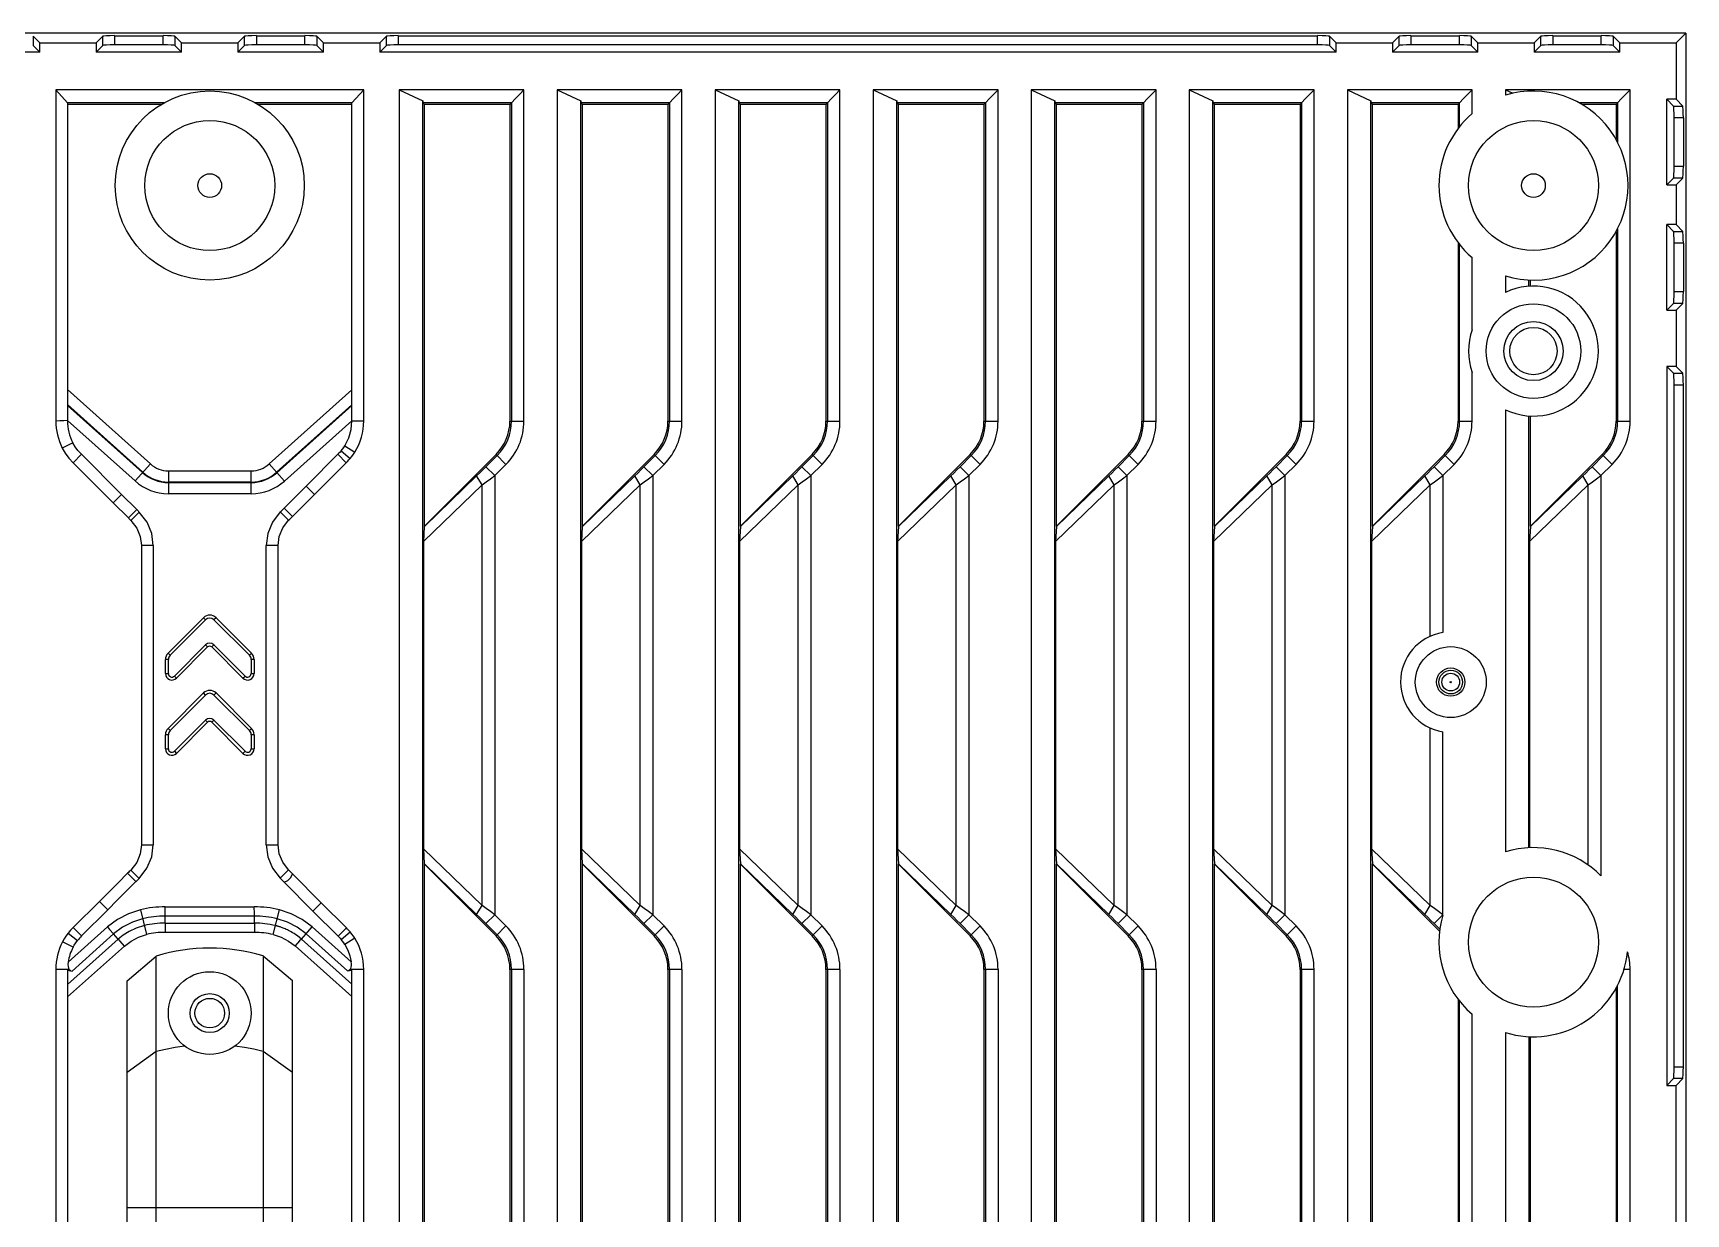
# Model space of a CAD drawing. Header units: millimetres. Extents: x -3132 to 28633, y 682 to 5849.
# Drawn here: x 8319.2 to 8459.1, y 1509.4 to 1609.2 of the extents above; entities that cross this region are included whole.
import ezdxf

# ---------------------------------------------------------------- set-up
doc = ezdxf.new("R2010")
doc.units = ezdxf.units.MM

msp = doc.modelspace()

# ---------------------------------------------------------------- linework, layer by layer
at = {"linetype": 'Continuous'}
for p, q in [((8459.095, 1609.245), (8209.295, 1609.245)), ((8319.245, 1608.975), (8319.245, 1608.196)), ((8319.813, 1608.407), (8319.245, 1608.975)), ((8319.813, 1607.627), (8319.813, 1608.407)), ((8319.813, 1608.407), (8324.577, 1608.407)), ((8324.577, 1608.407), (8325.145, 1608.975)), ((8324.577, 1608.407), (8324.577, 1607.627)), ((8325.145, 1608.196), (8325.145, 1608.975)), ((8326.144, 1609.025), (8326.144, 1608.245)), ((8326.144, 1609.025), (8330.246, 1609.025)), ((8330.246, 1608.245), (8330.246, 1609.025)), ((8331.245, 1608.975), (8331.245, 1608.196)), ((8331.813, 1608.407), (8331.245, 1608.975)), ((8331.813, 1607.627), (8331.813, 1608.407)), ((8331.813, 1608.407), (8336.577, 1608.407)), ((8336.577, 1608.407), (8337.145, 1608.975)), ((8336.577, 1608.407), (8336.577, 1607.627)), ((8337.145, 1608.196), (8337.145, 1608.975)), ((8338.144, 1609.025), (8338.144, 1608.245)), ((8338.144, 1609.025), (8342.246, 1609.025)), ((8342.246, 1608.245), (8342.246, 1609.025)), ((8343.245, 1608.975), (8343.245, 1608.196)), ((8343.813, 1608.407), (8343.245, 1608.975)), ((8343.813, 1607.627), (8343.813, 1608.407)), ((8343.813, 1608.407), (8348.577, 1608.407)), ((8348.577, 1608.407), (8349.145, 1608.975)), ((8348.577, 1608.407), (8348.577, 1607.627)), ((8349.145, 1608.196), (8349.145, 1608.975)), ((8350.144, 1609.025), (8350.144, 1608.245)), ((8350.144, 1609.025), (8427.926, 1609.025)), ((8427.926, 1608.245), (8427.926, 1609.025)), ((8428.925, 1608.975), (8428.925, 1608.196)), ((8429.493, 1608.407), (8428.925, 1608.975)), ((8429.493, 1607.627), (8429.493, 1608.407)), ((8429.493, 1608.407), (8434.256, 1608.407)), ((8434.256, 1608.407), (8434.825, 1608.975)), ((8434.256, 1608.407), (8434.256, 1607.627)), ((8434.825, 1608.196), (8434.825, 1608.975)), ((8435.824, 1609.025), (8435.824, 1608.245)), ((8435.824, 1609.025), (8439.926, 1609.025)), ((8439.926, 1608.245), (8439.926, 1609.025)), ((8440.925, 1608.975), (8440.925, 1608.196)), ((8441.493, 1608.407), (8440.925, 1608.975)), ((8441.493, 1607.627), (8441.493, 1608.407)), ((8441.493, 1608.407), (8446.256, 1608.407)), ((8446.256, 1608.407), (8446.825, 1608.975)), ((8446.256, 1608.407), (8446.256, 1607.627)), ((8446.825, 1608.196), (8446.825, 1608.975)), ((8447.824, 1609.025), (8447.824, 1608.245)), ((8447.824, 1609.025), (8451.926, 1609.025)), ((8451.926, 1608.245), (8451.926, 1609.025)), ((8452.925, 1608.975), (8452.925, 1608.196)), ((8453.493, 1608.407), (8452.925, 1608.975)), ((8453.493, 1607.627), (8453.493, 1608.407)), ((8453.493, 1608.407), (8458.256, 1608.407)), ((8458.256, 1608.407), (8459.095, 1609.245)), ((8458.256, 1608.407), (8458.256, 1603.644)), ((8459.095, 1609.245), (8459.095, 1359.445)), ((8319.813, 1607.627), (8238.897, 1607.627)), ((8319.813, 1607.627), (8319.245, 1608.196)), ((8324.577, 1607.627), (8325.145, 1608.196)), ((8331.813, 1607.627), (8324.577, 1607.627)), ((8330.246, 1608.245), (8326.144, 1608.245)), ((8331.813, 1607.627), (8331.245, 1608.196)), ((8336.577, 1607.627), (8337.145, 1608.196)), ((8343.813, 1607.627), (8336.577, 1607.627)), ((8342.246, 1608.245), (8338.144, 1608.245)), ((8343.813, 1607.627), (8343.245, 1608.196)), ((8348.577, 1607.627), (8349.145, 1608.196)), ((8429.493, 1607.627), (8348.577, 1607.627)), ((8427.926, 1608.245), (8350.144, 1608.245)), ((8429.493, 1607.627), (8428.925, 1608.196)), ((8434.256, 1607.627), (8434.825, 1608.196)), ((8441.493, 1607.627), (8434.256, 1607.627)), ((8439.926, 1608.245), (8435.824, 1608.245)), ((8441.493, 1607.627), (8440.925, 1608.196)), ((8446.256, 1607.627), (8446.825, 1608.196)), ((8453.493, 1607.627), (8446.256, 1607.627)), ((8451.926, 1608.245), (8447.824, 1608.245)), ((8453.493, 1607.627), (8452.925, 1608.196)), ((8321.165, 1604.432), (8321.165, 1576.429)), ((8321.165, 1604.432), (8322.164, 1603.343)), ((8347.225, 1604.432), (8321.165, 1604.432)), ((8346.226, 1603.343), (8347.225, 1604.432)), ((8347.225, 1576.433), (8347.225, 1604.432)), ((8350.226, 1604.432), (8350.226, 1364.259)), ((8350.226, 1604.432), (8352.223, 1603.526)), ((8360.779, 1604.432), (8350.226, 1604.432)), ((8360.779, 1576.429), (8360.779, 1604.432)), ((8363.596, 1604.432), (8363.596, 1364.259)), ((8374.149, 1604.432), (8363.596, 1604.432)), ((8363.596, 1604.432), (8365.593, 1603.526)), ((8374.149, 1576.429), (8374.149, 1604.432)), ((8376.966, 1604.432), (8376.966, 1364.259)), ((8387.519, 1604.432), (8376.966, 1604.432)), ((8376.966, 1604.432), (8378.963, 1603.526)), ((8387.519, 1576.429), (8387.519, 1604.432)), ((8390.336, 1604.432), (8390.336, 1364.259)), ((8400.889, 1604.432), (8390.336, 1604.432)), ((8390.336, 1604.432), (8392.333, 1603.526)), ((8400.889, 1576.429), (8400.889, 1604.432)), ((8403.706, 1604.432), (8403.706, 1364.259)), ((8414.259, 1604.432), (8403.706, 1604.432)), ((8403.706, 1604.432), (8405.703, 1603.526)), ((8414.259, 1576.429), (8414.259, 1604.432)), ((8417.076, 1604.432), (8417.076, 1364.259)), ((8427.629, 1604.432), (8417.076, 1604.432)), ((8417.076, 1604.432), (8419.073, 1603.526)), ((8427.629, 1576.429), (8427.629, 1604.432)), ((8430.446, 1604.432), (8430.446, 1364.259)), ((8440.999, 1604.432), (8430.446, 1604.432)), ((8430.446, 1604.432), (8432.443, 1603.526)), ((8440.999, 1602.428), (8440.999, 1604.432)), ((8443.816, 1604.432), (8443.816, 1603.983)), ((8454.369, 1604.432), (8443.816, 1604.432)), ((8443.816, 1604.432), (8444.439, 1604.15)), ((8454.369, 1576.429), (8454.369, 1604.432)), ((8330.318, 1603.344), (8322.164, 1603.344)), ((8322.164, 1603.343), (8322.164, 1576.461)), ((8330.092, 1603.213), (8322.164, 1603.213)), ((8346.226, 1603.344), (8338.072, 1603.344)), ((8346.226, 1603.213), (8338.298, 1603.213)), ((8346.226, 1576.445), (8346.226, 1603.343)), ((8352.219, 1365.325), (8352.219, 1603.525)), ((8352.219, 1603.525), (8352.233, 1603.344)), ((8352.233, 1603.344), (8352.365, 1603.213)), ((8352.364, 1567.541), (8352.364, 1603.213)), ((8359.591, 1603.213), (8352.365, 1603.213)), ((8359.68, 1603.302), (8359.591, 1603.213)), ((8359.591, 1603.213), (8359.591, 1576.429)), ((8359.718, 1603.346), (8359.68, 1603.302)), ((8359.724, 1603.352), (8359.725, 1576.429)), ((8365.589, 1365.325), (8365.589, 1603.525)), ((8365.589, 1603.525), (8365.603, 1603.344)), ((8365.603, 1603.344), (8365.735, 1603.213)), ((8365.734, 1567.541), (8365.734, 1603.213)), ((8372.961, 1603.213), (8365.735, 1603.213)), ((8373.05, 1603.302), (8372.961, 1603.213)), ((8372.961, 1603.213), (8372.961, 1576.429)), ((8373.088, 1603.346), (8373.05, 1603.302)), ((8373.094, 1603.352), (8373.095, 1576.429)), ((8378.959, 1365.325), (8378.959, 1603.525)), ((8378.959, 1603.525), (8378.973, 1603.344)), ((8378.973, 1603.344), (8379.105, 1603.213)), ((8379.104, 1567.541), (8379.104, 1603.213)), ((8386.331, 1603.213), (8379.105, 1603.213)), ((8386.42, 1603.302), (8386.331, 1603.213)), ((8386.331, 1603.213), (8386.331, 1576.429)), ((8386.458, 1603.346), (8386.42, 1603.302)), ((8386.464, 1603.352), (8386.465, 1576.429)), ((8392.329, 1365.325), (8392.329, 1603.525)), ((8392.329, 1603.525), (8392.343, 1603.344)), ((8392.343, 1603.344), (8392.475, 1603.213)), ((8392.474, 1567.541), (8392.474, 1603.213)), ((8399.701, 1603.213), (8392.475, 1603.213)), ((8399.79, 1603.302), (8399.701, 1603.213)), ((8399.701, 1603.213), (8399.701, 1576.429)), ((8399.828, 1603.346), (8399.79, 1603.302)), ((8399.834, 1603.352), (8399.835, 1576.429)), ((8405.699, 1365.325), (8405.699, 1603.525)), ((8405.699, 1603.525), (8405.713, 1603.344)), ((8405.713, 1603.344), (8405.845, 1603.213)), ((8405.844, 1567.541), (8405.844, 1603.213)), ((8413.071, 1603.213), (8405.845, 1603.213)), ((8413.16, 1603.302), (8413.071, 1603.213)), ((8413.071, 1603.213), (8413.071, 1576.429)), ((8413.198, 1603.346), (8413.16, 1603.302)), ((8413.204, 1603.352), (8413.205, 1576.429)), ((8419.069, 1603.525), (8419.083, 1603.344)), ((8419.069, 1365.325), (8419.069, 1603.525)), ((8419.083, 1603.344), (8419.215, 1603.213)), ((8419.214, 1567.541), (8419.214, 1603.213)), ((8426.441, 1603.213), (8419.215, 1603.213)), ((8426.53, 1603.302), (8426.441, 1603.213)), ((8426.441, 1603.213), (8426.441, 1576.429)), ((8426.568, 1603.346), (8426.53, 1603.302)), ((8426.574, 1603.352), (8426.575, 1576.429)), ((8432.439, 1603.525), (8432.453, 1603.344)), ((8432.439, 1365.325), (8432.439, 1603.525)), ((8432.453, 1603.344), (8432.585, 1603.213)), ((8432.584, 1567.541), (8432.584, 1603.213)), ((8439.811, 1603.213), (8432.585, 1603.213)), ((8439.9, 1603.302), (8439.811, 1603.213)), ((8439.811, 1603.213), (8439.811, 1601.166)), ((8439.938, 1603.346), (8439.9, 1603.302)), ((8453.181, 1603.213), (8450.298, 1603.213)), ((8453.27, 1603.302), (8453.181, 1603.213)), ((8453.181, 1603.213), (8453.181, 1600.244)), ((8453.308, 1603.346), (8453.27, 1603.302)), ((8453.314, 1603.352), (8453.315, 1599.993)), ((8458.256, 1603.644), (8457.477, 1603.644)), ((8457.477, 1596.407), (8457.477, 1603.644)), ((8457.477, 1603.644), (8458.045, 1603.075)), ((8458.045, 1603.075), (8458.825, 1603.075)), ((8458.256, 1603.644), (8458.825, 1603.075)), ((8458.875, 1602.076), (8458.095, 1602.076)), ((8458.095, 1597.974), (8458.095, 1602.076)), ((8458.875, 1602.076), (8458.875, 1597.974)), ((8458.095, 1597.974), (8458.875, 1597.974)), ((8457.477, 1596.407), (8458.045, 1596.975)), ((8457.477, 1596.407), (8458.256, 1596.407)), ((8458.825, 1596.975), (8458.045, 1596.975)), ((8458.256, 1596.407), (8458.825, 1596.975)), ((8458.256, 1596.407), (8458.256, 1593.042)), ((8458.256, 1593.042), (8457.477, 1593.042)), ((8457.477, 1585.805), (8457.477, 1593.042)), ((8457.477, 1593.042), (8458.045, 1592.473)), ((8458.256, 1593.042), (8458.825, 1592.473)), ((8439.811, 1591.524), (8439.811, 1576.429)), ((8453.181, 1592.449), (8453.181, 1576.429)), ((8453.315, 1592.698), (8453.315, 1576.429)), ((8458.045, 1592.473), (8458.825, 1592.473)), ((8439.945, 1576.429), (8439.945, 1591.351)), ((8440.999, 1584.148), (8440.999, 1590.262)), ((8458.875, 1591.474), (8458.095, 1591.474)), ((8458.095, 1587.372), (8458.095, 1591.474)), ((8458.875, 1591.474), (8458.875, 1587.372)), ((8443.816, 1588.707), (8443.816, 1587.304)), ((8445.808, 1587.832), (8445.808, 1588.355)), ((8445.955, 1587.84), (8445.955, 1588.349)), ((8458.095, 1587.372), (8458.875, 1587.372)), ((8457.477, 1585.805), (8458.045, 1586.374)), ((8458.825, 1586.374), (8458.045, 1586.374)), ((8458.256, 1585.805), (8458.825, 1586.374)), ((8457.477, 1585.805), (8458.256, 1585.805)), ((8458.256, 1585.805), (8458.256, 1581.042)), ((8440.999, 1576.429), (8440.999, 1580.542)), ((8458.256, 1581.042), (8457.477, 1581.042)), ((8457.477, 1581.042), (8457.477, 1520.235)), ((8457.477, 1581.042), (8458.045, 1580.473)), ((8458.045, 1580.473), (8458.825, 1580.473)), ((8458.256, 1581.042), (8458.825, 1580.473)), ((8329.172, 1572.801), (8322.165, 1579.088)), ((8346.225, 1579.063), (8339.222, 1572.799)), ((8458.875, 1579.474), (8458.095, 1579.474)), ((8458.095, 1521.803), (8458.095, 1579.474)), ((8458.875, 1521.803), (8458.875, 1579.474)), ((8328.538, 1572.095), (8322.165, 1577.813)), ((8322.165, 1577.754), (8328.509, 1572.062)), ((8346.225, 1577.79), (8339.855, 1572.092)), ((8339.884, 1572.059), (8346.225, 1577.731)), ((8322.165, 1576.46), (8327.875, 1571.356)), ((8340.517, 1571.352), (8346.225, 1576.445)), ((8346.226, 1576.445), (8347.225, 1576.431)), ((8359.591, 1576.429), (8360.779, 1576.429)), ((8372.961, 1576.429), (8374.149, 1576.429)), ((8386.331, 1576.429), (8387.519, 1576.429)), ((8399.701, 1576.429), (8400.889, 1576.429)), ((8413.071, 1576.429), (8414.259, 1576.429)), ((8426.441, 1576.429), (8427.629, 1576.429)), ((8439.811, 1576.429), (8440.999, 1576.429)), ((8443.816, 1577.386), (8443.816, 1539.983)), ((8445.808, 1540.337), (8445.808, 1576.859)), ((8445.955, 1567.546), (8445.955, 1576.851)), ((8453.181, 1576.429), (8454.369, 1576.429)), ((8322.612, 1574.592), (8321.72, 1574.139)), ((8323.333, 1573.617), (8322.631, 1572.904)), ((8326.737, 1570.219), (8323.333, 1573.617)), ((8345.129, 1573.706), (8342.352, 1570.921)), ((8345.038, 1573.615), (8345.741, 1572.903)), ((8345.305, 1573.904), (8346.071, 1573.261)), ((8345.627, 1574.329), (8346.469, 1573.79)), ((8358.419, 1573.601), (8352.364, 1567.541)), ((8358.514, 1573.506), (8357.564, 1572.556)), ((8359.259, 1572.761), (8358.419, 1573.601)), ((8371.789, 1573.601), (8365.734, 1567.541)), ((8371.884, 1573.506), (8370.934, 1572.556)), ((8372.629, 1572.761), (8371.789, 1573.601)), ((8385.159, 1573.601), (8379.104, 1567.541)), ((8385.254, 1573.506), (8384.304, 1572.556)), ((8385.999, 1572.761), (8385.159, 1573.601)), ((8398.529, 1573.601), (8392.474, 1567.541)), ((8398.624, 1573.506), (8397.674, 1572.556)), ((8399.369, 1572.761), (8398.529, 1573.601)), ((8411.899, 1573.601), (8405.844, 1567.541)), ((8411.994, 1573.506), (8411.044, 1572.556)), ((8412.739, 1572.761), (8411.899, 1573.601)), ((8425.269, 1573.601), (8419.214, 1567.541)), ((8425.364, 1573.506), (8424.414, 1572.556)), ((8426.109, 1572.761), (8425.269, 1573.601)), ((8438.639, 1573.601), (8432.584, 1567.541)), ((8437.784, 1572.556), (8438.734, 1573.506)), ((8439.479, 1572.761), (8438.639, 1573.601)), ((8452.009, 1573.601), (8445.955, 1567.546)), ((8452.104, 1573.506), (8451.154, 1572.556)), ((8452.849, 1572.761), (8452.009, 1573.601)), ((8322.631, 1572.904), (8326.03, 1569.511)), ((8327.875, 1571.356), (8329.172, 1572.801)), ((8330.694, 1572.218), (8330.694, 1570.277)), ((8330.694, 1572.218), (8337.703, 1572.218)), ((8337.703, 1570.277), (8337.703, 1572.218)), ((8339.222, 1572.799), (8340.517, 1571.352)), ((8343.059, 1570.215), (8345.741, 1572.903)), ((8357.564, 1572.556), (8358.309, 1571.811)), ((8358.309, 1571.811), (8359.259, 1572.761)), ((8370.934, 1572.556), (8371.679, 1571.811)), ((8371.679, 1571.811), (8372.629, 1572.761)), ((8384.304, 1572.556), (8385.049, 1571.811)), ((8385.049, 1571.811), (8385.999, 1572.761)), ((8397.674, 1572.556), (8398.419, 1571.811)), ((8398.419, 1571.811), (8399.369, 1572.761)), ((8411.044, 1572.556), (8411.789, 1571.811)), ((8411.789, 1571.811), (8412.739, 1572.761)), ((8424.414, 1572.556), (8425.159, 1571.811)), ((8425.159, 1571.811), (8426.109, 1572.761)), ((8437.784, 1572.556), (8438.529, 1571.811)), ((8438.529, 1571.811), (8439.479, 1572.761)), ((8451.154, 1572.556), (8451.899, 1571.811)), ((8451.899, 1571.811), (8452.849, 1572.761)), ((8337.703, 1571.27), (8330.694, 1571.27)), ((8330.694, 1571.225), (8337.703, 1571.225)), ((8342.351, 1570.922), (8343.059, 1570.215)), ((8352.279, 1566.247), (8357.24, 1571.038)), ((8356.778, 1571.783), (8352.351, 1567.508)), ((8357.24, 1571.038), (8356.778, 1571.783)), ((8357.24, 1535.44), (8357.24, 1571.038)), ((8358.309, 1571.811), (8358.309, 1534.667)), ((8365.649, 1566.247), (8370.61, 1571.038)), ((8370.148, 1571.783), (8365.721, 1567.508)), ((8370.61, 1571.038), (8370.148, 1571.783)), ((8370.61, 1535.44), (8370.61, 1571.038)), ((8371.679, 1571.811), (8371.679, 1534.667)), ((8379.019, 1566.247), (8383.98, 1571.038)), ((8383.518, 1571.783), (8379.091, 1567.508)), ((8383.98, 1571.038), (8383.518, 1571.783)), ((8383.98, 1535.44), (8383.98, 1571.038)), ((8385.049, 1571.811), (8385.049, 1534.667)), ((8392.389, 1566.247), (8397.35, 1571.038)), ((8396.888, 1571.783), (8392.461, 1567.508)), ((8397.35, 1571.038), (8396.888, 1571.783)), ((8397.35, 1535.44), (8397.35, 1571.038)), ((8398.419, 1571.811), (8398.419, 1534.667)), ((8405.759, 1566.247), (8410.72, 1571.038)), ((8410.258, 1571.783), (8405.831, 1567.508)), ((8410.72, 1571.038), (8410.258, 1571.783)), ((8410.72, 1535.44), (8410.72, 1571.038)), ((8411.789, 1571.811), (8411.789, 1534.667)), ((8419.129, 1566.247), (8424.09, 1571.038)), ((8423.628, 1571.783), (8419.201, 1567.508)), ((8424.09, 1571.038), (8423.628, 1571.783)), ((8424.09, 1535.44), (8424.09, 1571.038)), ((8425.159, 1571.811), (8425.159, 1534.667)), ((8432.499, 1566.247), (8437.46, 1571.038)), ((8436.998, 1571.783), (8432.571, 1567.508)), ((8437.46, 1571.038), (8436.998, 1571.783)), ((8437.46, 1558.225), (8437.46, 1571.038)), ((8438.529, 1571.811), (8438.529, 1558.543)), ((8445.869, 1566.247), (8450.83, 1571.038)), ((8450.368, 1571.783), (8445.937, 1567.504)), ((8450.83, 1571.038), (8450.368, 1571.783)), ((8450.83, 1538.866), (8450.83, 1571.038)), ((8451.899, 1571.811), (8451.899, 1537.954)), ((8326.737, 1570.219), (8326.03, 1569.511)), ((8326.03, 1569.511), (8327.307, 1568.241)), ((8328.012, 1568.95), (8326.737, 1570.219)), ((8337.703, 1570.277), (8330.694, 1570.277)), ((8327.307, 1568.241), (8328.012, 1568.95)), ((8328.236, 1568.728), (8327.528, 1568.022)), ((8340.158, 1568.736), (8340.866, 1568.03)), ((8341.192, 1568.354), (8340.484, 1569.061)), ((8352.348, 1567.51), (8352.279, 1566.247)), ((8365.718, 1567.51), (8365.649, 1566.247)), ((8379.088, 1567.51), (8379.019, 1566.247)), ((8392.458, 1567.51), (8392.389, 1566.247)), ((8405.828, 1567.51), (8405.759, 1566.247)), ((8419.198, 1567.51), (8419.129, 1566.247)), ((8432.568, 1567.51), (8432.499, 1566.247)), ((8445.937, 1567.504), (8445.869, 1566.247)), ((8445.955, 1567.546), (8445.937, 1567.504)), ((8328.418, 1565.891), (8328.418, 1540.587)), ((8329.418, 1565.891), (8328.418, 1565.891)), ((8329.418, 1565.891), (8329.418, 1540.587)), ((8338.97, 1540.586), (8338.97, 1565.89)), ((8339.97, 1565.89), (8338.97, 1565.89)), ((8339.97, 1540.587), (8339.97, 1565.891)), ((8352.279, 1566.247), (8352.279, 1540.231)), ((8365.649, 1566.247), (8365.649, 1540.231)), ((8379.019, 1566.247), (8379.019, 1540.231)), ((8392.389, 1566.247), (8392.389, 1540.231)), ((8405.759, 1566.247), (8405.759, 1540.231)), ((8419.129, 1566.247), (8419.129, 1540.231)), ((8432.499, 1566.247), (8432.499, 1540.231)), ((8445.869, 1566.247), (8445.869, 1540.337)), ((8333.665, 1559.79), (8330.665, 1556.79)), ((8330.841, 1556.613), (8333.841, 1559.613)), ((8333.841, 1559.613), (8333.665, 1559.79)), ((8334.725, 1559.79), (8334.549, 1559.613)), ((8334.549, 1559.613), (8337.549, 1556.613)), ((8337.725, 1556.79), (8334.725, 1559.79)), ((8330.665, 1556.79), (8330.841, 1556.613)), ((8333.841, 1557.492), (8331.207, 1554.857)), ((8331.384, 1554.681), (8334.018, 1557.315)), ((8334.018, 1557.315), (8333.841, 1557.492)), ((8334.549, 1557.492), (8334.372, 1557.315)), ((8334.372, 1557.315), (8337.006, 1554.681)), ((8337.183, 1554.857), (8334.549, 1557.492)), ((8337.549, 1556.613), (8337.725, 1556.79)), ((8330.445, 1555.07), (8330.445, 1556.259)), ((8330.695, 1556.259), (8330.445, 1556.259)), ((8330.695, 1555.07), (8330.695, 1556.259)), ((8337.695, 1556.259), (8337.695, 1555.07)), ((8337.945, 1556.259), (8337.695, 1556.259)), ((8337.945, 1556.259), (8337.945, 1555.07)), ((8330.445, 1555.07), (8330.695, 1555.07)), ((8331.207, 1554.857), (8331.384, 1554.681)), ((8337.006, 1554.681), (8337.183, 1554.857)), ((8337.695, 1555.07), (8337.945, 1555.07)), ((8333.665, 1553.426), (8330.665, 1550.426)), ((8330.841, 1550.249), (8333.841, 1553.249)), ((8333.841, 1553.249), (8333.665, 1553.426)), ((8334.725, 1553.426), (8334.549, 1553.249)), ((8334.549, 1553.249), (8337.549, 1550.249)), ((8337.725, 1550.426), (8334.725, 1553.426)), ((8333.841, 1551.128), (8331.207, 1548.493)), ((8331.384, 1548.317), (8334.018, 1550.951)), ((8334.018, 1550.951), (8333.841, 1551.128)), ((8334.549, 1551.128), (8334.372, 1550.951)), ((8334.372, 1550.951), (8337.006, 1548.317)), ((8337.183, 1548.493), (8334.549, 1551.128)), ((8330.445, 1548.706), (8330.445, 1549.896)), ((8330.695, 1549.896), (8330.445, 1549.896)), ((8330.665, 1550.426), (8330.841, 1550.249)), ((8330.695, 1548.706), (8330.695, 1549.896)), ((8337.549, 1550.249), (8337.725, 1550.426)), ((8337.695, 1549.896), (8337.695, 1548.706)), ((8337.945, 1549.896), (8337.695, 1549.896)), ((8337.945, 1549.896), (8337.945, 1548.706)), ((8437.46, 1535.44), (8437.46, 1550.465)), ((8438.533, 1534.643), (8438.533, 1550.147)), ((8330.445, 1548.706), (8330.695, 1548.706)), ((8331.207, 1548.493), (8331.384, 1548.317)), ((8337.006, 1548.317), (8337.183, 1548.493)), ((8337.695, 1548.706), (8337.945, 1548.706)), ((8328.418, 1540.587), (8329.418, 1540.587)), ((8338.97, 1540.586), (8339.97, 1540.586)), ((8352.279, 1540.231), (8352.348, 1538.963)), ((8357.24, 1535.44), (8352.279, 1540.231)), ((8365.649, 1540.231), (8365.718, 1538.963)), ((8370.61, 1535.44), (8365.649, 1540.231)), ((8379.019, 1540.231), (8379.088, 1538.963)), ((8383.98, 1535.44), (8379.019, 1540.231)), ((8392.389, 1540.231), (8392.458, 1538.963)), ((8397.35, 1535.44), (8392.389, 1540.231)), ((8405.759, 1540.231), (8405.828, 1538.963)), ((8410.72, 1535.44), (8405.759, 1540.231)), ((8419.129, 1540.231), (8419.198, 1538.963)), ((8424.09, 1535.44), (8419.129, 1540.231)), ((8432.499, 1540.231), (8432.568, 1538.963)), ((8437.46, 1535.44), (8432.499, 1540.231)), ((8328.23, 1537.743), (8327.522, 1538.45)), ((8340.152, 1537.747), (8340.86, 1538.453)), ((8352.353, 1538.967), (8356.778, 1534.695)), ((8352.364, 1429.753), (8352.364, 1538.942)), ((8352.364, 1538.942), (8358.419, 1532.877)), ((8365.723, 1538.967), (8370.148, 1534.695)), ((8365.734, 1429.753), (8365.734, 1538.942)), ((8365.734, 1538.942), (8371.789, 1532.877)), ((8379.093, 1538.967), (8383.518, 1534.695)), ((8379.104, 1429.753), (8379.104, 1538.942)), ((8379.104, 1538.942), (8385.159, 1532.877)), ((8392.463, 1538.967), (8396.888, 1534.695)), ((8392.474, 1429.753), (8392.474, 1538.942)), ((8392.474, 1538.942), (8398.529, 1532.877)), ((8405.833, 1538.967), (8410.258, 1534.695)), ((8405.844, 1429.753), (8405.844, 1538.942)), ((8405.844, 1538.942), (8411.899, 1532.877)), ((8419.203, 1538.967), (8423.628, 1534.695)), ((8419.214, 1429.753), (8419.214, 1538.942)), ((8419.214, 1538.942), (8425.269, 1532.877)), ((8432.573, 1538.967), (8436.998, 1534.695)), ((8432.584, 1429.753), (8432.584, 1538.942)), ((8432.584, 1538.942), (8438.248, 1533.268)), ((8327.242, 1538.172), (8327.948, 1537.464)), ((8340.486, 1537.415), (8342.928, 1534.966)), ((8343.635, 1535.673), (8341.194, 1538.121)), ((8324.876, 1535.799), (8322.644, 1533.586)), ((8325.582, 1535.091), (8324.876, 1535.799)), ((8342.928, 1534.966), (8343.635, 1535.673)), ((8345.753, 1533.562), (8343.635, 1535.673)), ((8323.343, 1532.87), (8325.582, 1535.091)), ((8328.331, 1535.092), (8328.845, 1532.993)), ((8330.42, 1533.949), (8330.42, 1534.549)), ((8337.971, 1534.549), (8330.42, 1534.549)), ((8330.425, 1535.33), (8337.964, 1535.33)), ((8337.969, 1533.95), (8337.971, 1534.549)), ((8339.567, 1532.99), (8340.086, 1535.088)), ((8342.928, 1534.966), (8345.051, 1532.849)), ((8356.778, 1534.695), (8357.24, 1535.44)), ((8358.309, 1534.667), (8357.564, 1533.922)), ((8359.259, 1533.717), (8358.309, 1534.667)), ((8370.148, 1534.695), (8370.61, 1535.44)), ((8371.679, 1534.667), (8370.934, 1533.922)), ((8372.629, 1533.717), (8371.679, 1534.667)), ((8383.518, 1534.695), (8383.98, 1535.44)), ((8385.049, 1534.667), (8384.304, 1533.922)), ((8385.999, 1533.717), (8385.049, 1534.667)), ((8396.888, 1534.695), (8397.35, 1535.44)), ((8398.419, 1534.667), (8397.674, 1533.922)), ((8399.369, 1533.717), (8398.419, 1534.667)), ((8410.258, 1534.695), (8410.72, 1535.44)), ((8411.789, 1534.667), (8411.044, 1533.922)), ((8412.739, 1533.717), (8411.789, 1534.667)), ((8423.628, 1534.695), (8424.09, 1535.44)), ((8425.159, 1534.667), (8424.414, 1533.922)), ((8426.109, 1533.717), (8425.159, 1534.667)), ((8436.998, 1534.695), (8437.46, 1535.44)), ((8438.536, 1534.656), (8437.784, 1533.922)), ((8322.207, 1533.101), (8322.993, 1532.482)), ((8325.532, 1533.637), (8322.212, 1530.658)), ((8326.048, 1533.051), (8322.54, 1529.904)), ((8323.343, 1532.87), (8322.644, 1533.586)), ((8326.451, 1532.607), (8326.048, 1533.051)), ((8337.977, 1533.169), (8330.414, 1533.168)), ((8330.42, 1533.949), (8337.969, 1533.95)), ((8341.945, 1532.613), (8342.346, 1533.059)), ((8342.346, 1533.059), (8342.49, 1533.223)), ((8345.85, 1529.925), (8342.346, 1533.059)), ((8342.49, 1533.223), (8342.863, 1533.644)), ((8346.173, 1530.683), (8342.863, 1533.644)), ((8345.051, 1532.849), (8345.753, 1533.562)), ((8345.304, 1532.575), (8346.069, 1533.219)), ((8357.564, 1533.922), (8358.514, 1532.972)), ((8358.419, 1532.877), (8359.259, 1533.717)), ((8370.934, 1533.922), (8371.884, 1532.972)), ((8371.789, 1532.877), (8372.629, 1533.717)), ((8384.304, 1533.922), (8385.254, 1532.972)), ((8385.159, 1532.877), (8385.999, 1533.717)), ((8397.674, 1533.922), (8398.624, 1532.972)), ((8398.529, 1532.877), (8399.369, 1533.717)), ((8411.044, 1533.922), (8411.994, 1532.972)), ((8411.899, 1532.877), (8412.739, 1533.717)), ((8424.414, 1533.922), (8425.364, 1532.972)), ((8425.269, 1532.877), (8426.109, 1533.717)), ((8437.784, 1533.922), (8438.27, 1533.436)), ((8322.626, 1531.913), (8321.739, 1532.374)), ((8322.165, 1528.761), (8326.451, 1532.607)), ((8322.167, 1527.714), (8326.968, 1532.021)), ((8326.451, 1532.607), (8326.596, 1532.444)), ((8326.596, 1532.444), (8326.967, 1532.021)), ((8341.429, 1532.027), (8346.225, 1527.737)), ((8341.802, 1532.448), (8341.43, 1532.027)), ((8341.945, 1532.613), (8341.802, 1532.448)), ((8341.945, 1532.613), (8346.225, 1528.785)), ((8346.48, 1532.671), (8345.63, 1532.146)), ((8321.165, 1530.048), (8321.165, 1438.642)), ((8322.311, 1530.048), (8321.165, 1530.048)), ((8322.166, 1529.97), (8322.54, 1529.904)), ((8322.166, 1529.969), (8322.166, 1438.988)), ((8327.195, 1529.08), (8329.659, 1531.171)), ((8329.659, 1437.519), (8329.659, 1531.171)), ((8338.726, 1531.183), (8338.726, 1437.507)), ((8338.726, 1531.183), (8341.195, 1529.09)), ((8345.85, 1529.925), (8346.225, 1529.992)), ((8347.225, 1530.044), (8346.057, 1530.044)), ((8346.225, 1438.967), (8346.225, 1529.992)), ((8347.225, 1438.643), (8347.225, 1530.039)), ((8359.591, 1530.048), (8359.591, 1438.642)), ((8360.779, 1530.048), (8359.591, 1530.048)), ((8359.725, 1530.048), (8359.725, 1438.642)), ((8360.779, 1530.048), (8360.779, 1438.642)), ((8372.961, 1530.048), (8372.961, 1438.642)), ((8374.149, 1530.048), (8372.961, 1530.048)), ((8373.095, 1530.048), (8373.095, 1438.642)), ((8374.149, 1530.048), (8374.149, 1438.642)), ((8387.519, 1530.048), (8386.331, 1530.048)), ((8386.331, 1530.048), (8386.331, 1438.642)), ((8386.465, 1530.048), (8386.465, 1438.642)), ((8387.519, 1530.048), (8387.519, 1438.642)), ((8400.889, 1530.048), (8399.701, 1530.048)), ((8399.701, 1530.048), (8399.701, 1438.642)), ((8399.835, 1530.048), (8399.835, 1438.642)), ((8400.889, 1530.048), (8400.889, 1438.642)), ((8414.259, 1530.048), (8413.071, 1530.048)), ((8413.071, 1530.048), (8413.071, 1438.642)), ((8413.205, 1530.048), (8413.205, 1438.642)), ((8414.259, 1530.048), (8414.259, 1438.642)), ((8427.629, 1530.048), (8426.441, 1530.048)), ((8426.441, 1530.048), (8426.441, 1438.642)), ((8426.575, 1530.048), (8426.575, 1438.642)), ((8427.629, 1438.642), (8427.629, 1530.048)), ((8454.369, 1530.048), (8453.858, 1530.048)), ((8454.369, 1438.642), (8454.369, 1530.048)), ((8327.195, 1439.611), (8327.195, 1529.08)), ((8341.195, 1439.6), (8341.195, 1529.09)), ((8453.315, 1439.993), (8453.315, 1528.698)), ((8439.811, 1527.524), (8439.811, 1441.166)), ((8439.945, 1441.339), (8439.945, 1527.351)), ((8453.181, 1528.449), (8453.181, 1440.244)), ((8440.999, 1442.428), (8440.999, 1526.263)), ((8443.816, 1524.707), (8443.816, 1443.983)), ((8327.195, 1521.344), (8329.659, 1523.12)), ((8338.726, 1523.13), (8341.195, 1521.353)), ((8445.808, 1524.355), (8445.808, 1444.336)), ((8445.955, 1444.341), (8445.955, 1524.349)), ((8458.095, 1521.803), (8458.875, 1521.803)), ((8457.477, 1520.235), (8458.045, 1520.804)), ((8457.477, 1520.235), (8458.256, 1520.235)), ((8458.825, 1520.804), (8458.045, 1520.804)), ((8458.256, 1520.235), (8458.825, 1520.804)), ((8458.256, 1448.452), (8458.256, 1520.235)), ((8341.195, 1509.871), (8327.195, 1509.871))]:
    msp.add_line(p, q, dxfattribs=at)
for points in [[(8360.779, 1604.432), (8360.42, 1604.071), (8360.065, 1603.712), (8359.718, 1603.356)], [(8374.149, 1604.432), (8373.79, 1604.071), (8373.435, 1603.712), (8373.088, 1603.356)], [(8387.519, 1604.432), (8387.16, 1604.071), (8386.805, 1603.712), (8386.458, 1603.356)], [(8400.889, 1604.432), (8400.53, 1604.071), (8400.175, 1603.712), (8399.828, 1603.356)], [(8414.259, 1604.432), (8413.9, 1604.071), (8413.545, 1603.712), (8413.198, 1603.356)], [(8427.629, 1604.432), (8427.27, 1604.071), (8426.915, 1603.712), (8426.568, 1603.356)], [(8440.999, 1604.432), (8440.64, 1604.071), (8440.285, 1603.712), (8439.938, 1603.356)], [(8454.369, 1604.432), (8454.01, 1604.071), (8453.655, 1603.712), (8453.308, 1603.356)], [(8359.718, 1603.356), (8357.242, 1603.351), (8354.747, 1603.347), (8352.233, 1603.344)], [(8373.088, 1603.356), (8370.612, 1603.351), (8368.117, 1603.347), (8365.603, 1603.344)], [(8386.458, 1603.356), (8383.982, 1603.351), (8381.487, 1603.347), (8378.973, 1603.344)], [(8399.828, 1603.356), (8397.352, 1603.351), (8394.857, 1603.347), (8392.343, 1603.344)], [(8413.198, 1603.356), (8410.722, 1603.351), (8408.227, 1603.347), (8405.713, 1603.344)], [(8426.568, 1603.356), (8424.092, 1603.351), (8421.597, 1603.347), (8419.083, 1603.344)], [(8439.938, 1603.356), (8437.462, 1603.351), (8434.967, 1603.347), (8432.453, 1603.344)], [(8439.945, 1601.339), (8439.943, 1602.017), (8439.939, 1602.688), (8439.934, 1603.352)], [(8453.308, 1603.356), (8452.237, 1603.351), (8451.158, 1603.347), (8450.069, 1603.344)], [(8322.164, 1576.461), (8321.838, 1576.446), (8321.504, 1576.446), (8321.165, 1576.429)], [(8345.626, 1574.329), (8345.958, 1574.995), (8346.158, 1575.706), (8346.225, 1576.445)], [(8321.72, 1574.14), (8321.967, 1573.71), (8322.271, 1573.297), (8322.631, 1572.904)], [(8323.333, 1573.617), (8323.044, 1573.931), (8322.804, 1574.258), (8322.612, 1574.592)], [(8345.305, 1573.904), (8345.218, 1573.802), (8345.129, 1573.706)], [(8345.305, 1573.904), (8345.423, 1574.048), (8345.528, 1574.185), (8345.626, 1574.329)], [(8346.071, 1573.261), (8346.215, 1573.437), (8346.348, 1573.614), (8346.469, 1573.79)], [(8345.741, 1572.903), (8345.852, 1573.016), (8345.963, 1573.136), (8346.071, 1573.261)], [(8357.564, 1572.556), (8357.294, 1572.287), (8357.032, 1572.029), (8356.778, 1571.783)], [(8370.934, 1572.556), (8370.664, 1572.287), (8370.402, 1572.029), (8370.148, 1571.783)], [(8384.304, 1572.556), (8384.034, 1572.287), (8383.772, 1572.029), (8383.518, 1571.783)], [(8397.674, 1572.556), (8397.404, 1572.287), (8397.142, 1572.029), (8396.888, 1571.783)], [(8411.044, 1572.556), (8410.774, 1572.287), (8410.512, 1572.029), (8410.258, 1571.783)], [(8424.414, 1572.556), (8424.144, 1572.287), (8423.882, 1572.029), (8423.628, 1571.783)], [(8437.784, 1572.556), (8437.514, 1572.287), (8437.252, 1572.029), (8436.998, 1571.783)], [(8451.154, 1572.556), (8450.884, 1572.287), (8450.622, 1572.029), (8450.368, 1571.783)], [(8342.352, 1570.921), (8341.728, 1570.297), (8341.104, 1569.678), (8340.484, 1569.061)], [(8357.24, 1571.038), (8357.59, 1571.288), (8357.947, 1571.546), (8358.309, 1571.811)], [(8370.61, 1571.038), (8370.96, 1571.288), (8371.317, 1571.546), (8371.679, 1571.811)], [(8383.98, 1571.038), (8384.33, 1571.288), (8384.687, 1571.546), (8385.049, 1571.811)], [(8397.35, 1571.038), (8397.7, 1571.288), (8398.057, 1571.546), (8398.419, 1571.811)], [(8410.72, 1571.038), (8411.07, 1571.288), (8411.427, 1571.546), (8411.789, 1571.811)], [(8424.09, 1571.038), (8424.44, 1571.288), (8424.797, 1571.546), (8425.159, 1571.811)], [(8437.46, 1571.038), (8437.81, 1571.288), (8438.167, 1571.546), (8438.529, 1571.811)], [(8450.83, 1571.038), (8451.18, 1571.288), (8451.537, 1571.546), (8451.899, 1571.811)], [(8341.192, 1568.354), (8341.818, 1568.978), (8342.442, 1569.597), (8343.059, 1570.215)], [(8327.528, 1568.022), (8328.02, 1567.375), (8328.318, 1566.652), (8328.418, 1565.891)], [(8329.418, 1565.891), (8329.284, 1566.91), (8328.886, 1567.874), (8328.236, 1568.728)], [(8340.158, 1568.736), (8339.504, 1567.88), (8339.105, 1566.913), (8338.97, 1565.891)], [(8339.97, 1565.891), (8340.071, 1566.655), (8340.371, 1567.381), (8340.866, 1568.03)], [(8352.365, 1567.54), (8352.359, 1567.531), (8352.353, 1567.52), (8352.348, 1567.51)], [(8365.735, 1567.54), (8365.729, 1567.531), (8365.723, 1567.52), (8365.718, 1567.51)], [(8379.105, 1567.54), (8379.099, 1567.531), (8379.093, 1567.52), (8379.088, 1567.51)], [(8392.475, 1567.54), (8392.469, 1567.531), (8392.463, 1567.52), (8392.458, 1567.51)], [(8405.845, 1567.54), (8405.839, 1567.531), (8405.833, 1567.52), (8405.828, 1567.51)], [(8419.215, 1567.54), (8419.209, 1567.531), (8419.203, 1567.52), (8419.198, 1567.51)], [(8432.585, 1567.54), (8432.579, 1567.531), (8432.573, 1567.52), (8432.568, 1567.51)], [(8328.418, 1540.587), (8328.317, 1539.824), (8328.017, 1539.098), (8327.523, 1538.45)], [(8328.23, 1537.743), (8328.883, 1538.599), (8329.283, 1539.566), (8329.418, 1540.587)], [(8338.97, 1540.587), (8339.104, 1539.567), (8339.501, 1538.603), (8340.152, 1537.747)], [(8340.86, 1538.453), (8340.368, 1539.101), (8340.07, 1539.825), (8339.97, 1540.587)], [(8352.359, 1538.937), (8352.356, 1538.948), (8352.356, 1538.956), (8352.353, 1538.967)], [(8365.729, 1538.937), (8365.726, 1538.948), (8365.726, 1538.956), (8365.723, 1538.967)], [(8432.579, 1538.937), (8432.576, 1538.948), (8432.576, 1538.956), (8432.573, 1538.967)], [(8327.242, 1538.172), (8326.438, 1537.368), (8325.649, 1536.576), (8324.876, 1535.799)], [(8325.582, 1535.091), (8326.372, 1535.885), (8327.16, 1536.676), (8327.948, 1537.464)], [(8340.486, 1537.415), (8340.808, 1537.57), (8341.045, 1537.808), (8341.194, 1538.121)], [(8328.331, 1535.092), (8327.319, 1534.755), (8326.379, 1534.266), (8325.532, 1533.637)], [(8328.517, 1534.333), (8327.647, 1534.045), (8326.819, 1533.619), (8326.048, 1533.051)], [(8330.42, 1534.549), (8330.422, 1534.767), (8330.425, 1535.33)], [(8337.971, 1534.549), (8337.971, 1534.768), (8337.964, 1535.33)], [(8342.346, 1533.059), (8341.603, 1533.608), (8340.779, 1534.036), (8339.898, 1534.33)], [(8342.863, 1533.644), (8342.022, 1534.267), (8341.089, 1534.753), (8340.086, 1535.088)], [(8356.778, 1534.695), (8357.032, 1534.448), (8357.294, 1534.19), (8357.564, 1533.922)], [(8358.309, 1534.667), (8357.947, 1534.932), (8357.59, 1535.19), (8357.24, 1535.44)], [(8370.148, 1534.695), (8370.402, 1534.448), (8370.664, 1534.19), (8370.934, 1533.922)], [(8371.679, 1534.667), (8371.317, 1534.932), (8370.96, 1535.19), (8370.61, 1535.44)], [(8383.518, 1534.695), (8383.772, 1534.448), (8384.034, 1534.19), (8384.304, 1533.922)], [(8385.049, 1534.667), (8384.687, 1534.932), (8384.33, 1535.19), (8383.98, 1535.44)], [(8396.888, 1534.695), (8397.142, 1534.448), (8397.404, 1534.19), (8397.674, 1533.922)], [(8398.419, 1534.667), (8398.057, 1534.932), (8397.7, 1535.19), (8397.35, 1535.44)], [(8410.258, 1534.695), (8410.512, 1534.448), (8410.774, 1534.19), (8411.044, 1533.922)], [(8411.789, 1534.667), (8411.427, 1534.932), (8411.07, 1535.19), (8410.72, 1535.44)], [(8423.628, 1534.695), (8423.882, 1534.448), (8424.144, 1534.19), (8424.414, 1533.922)], [(8425.159, 1534.667), (8424.797, 1534.932), (8424.44, 1535.19), (8424.09, 1535.44)], [(8436.998, 1534.695), (8437.252, 1534.448), (8437.514, 1534.19), (8437.784, 1533.922)], [(8438.535, 1534.655), (8438.166, 1534.932), (8437.81, 1535.191), (8437.46, 1535.44)], [(8322.207, 1533.101), (8322.03, 1532.86), (8321.873, 1532.616), (8321.738, 1532.373)], [(8325.532, 1533.637), (8325.726, 1533.416), (8326.048, 1533.051)], [(8328.66, 1533.751), (8327.966, 1533.528), (8327.374, 1533.249), (8326.873, 1532.936), (8326.451, 1532.607)], [(8326.968, 1532.021), (8327.533, 1532.438), (8328.165, 1532.766), (8328.845, 1532.993)], [(8330.42, 1533.949), (8330.418, 1533.731), (8330.414, 1533.168)], [(8337.969, 1533.95), (8337.969, 1533.731), (8337.977, 1533.169)], [(8339.568, 1532.99), (8340.242, 1532.764), (8340.869, 1532.439), (8341.429, 1532.027)], [(8341.945, 1532.613), (8341.781, 1532.75), (8341.625, 1532.87), (8341.477, 1532.974), (8341.339, 1533.066), (8341.209, 1533.146), (8341.087, 1533.217), (8340.973, 1533.28), (8340.866, 1533.335), (8340.765, 1533.385), (8340.671, 1533.429), (8340.581, 1533.468), (8340.496, 1533.504), (8340.415, 1533.537), (8340.339, 1533.566), (8340.27, 1533.592), (8340.205, 1533.615), (8340.146, 1533.635), (8340.091, 1533.653), (8340.04, 1533.669), (8339.991, 1533.683), (8339.946, 1533.697), (8339.902, 1533.709), (8339.861, 1533.72), (8339.823, 1533.731), (8339.788, 1533.74), (8339.756, 1533.748)], [(8345.051, 1532.849), (8345.137, 1532.762), (8345.221, 1532.671), (8345.304, 1532.575)], [(8346.069, 1533.219), (8345.966, 1533.338), (8345.861, 1533.452), (8345.753, 1533.562)], [(8346.48, 1532.671), (8346.355, 1532.855), (8346.218, 1533.036), (8346.069, 1533.219)], [(8322.626, 1531.913), (8322.732, 1532.104), (8322.854, 1532.294), (8322.993, 1532.482)], [(8345.635, 1532.136), (8345.529, 1532.29), (8345.422, 1532.431), (8345.304, 1532.575)], [(8345.635, 1532.136), (8345.875, 1531.683), (8346.057, 1531.193), (8346.173, 1530.683)], [(8322.212, 1530.658), (8322.196, 1530.464), (8322.209, 1530.296), (8322.249, 1530.156), (8322.311, 1530.048)], [(8322.311, 1530.048), (8322.376, 1529.98), (8322.452, 1529.931), (8322.54, 1529.904)], [(8345.85, 1529.925), (8345.93, 1529.949), (8346.001, 1529.991), (8346.057, 1530.044)], [(8346.061, 1530.048), (8346.118, 1530.133), (8346.16, 1530.24)], [(8346.16, 1530.24), (8346.185, 1530.369), (8346.19, 1530.517), (8346.173, 1530.683)], [(8329.659, 1523.12), (8330.454, 1523.304), (8331.257, 1523.453), (8332.067, 1523.567)], [(8336.328, 1523.57), (8337.134, 1523.459), (8337.934, 1523.312), (8338.726, 1523.13)]]:
    msp.add_lwpolyline(points, dxfattribs=at)
for centre, radius in [((8334.195, 1596.345), 8), ((8334.195, 1596.345), 5.5), ((8446.195, 1596.345), 5.5), ((8334.195, 1596.345), 1), ((8446.195, 1596.345), 1), ((8446.195, 1582.345), 4), ((8446.195, 1582.345), 2.5), ((8446.195, 1582.345), 2), ((8439.195, 1554.345), 3), ((8439.195, 1554.345), 1.2), ((8439.195, 1554.345), 1), ((8439.195, 1554.345), 0.75), ((8439.195, 1554.345), 0.05), ((8446.195, 1532.345), 5.5), ((8334.195, 1526.345), 3.5), ((8334.195, 1526.345), 1.65), ((8334.195, 1526.345), 1.25)]:
    msp.add_circle(centre, radius, dxfattribs=at)
for centre, radius, start, end in [((8446.195, 1596.345), 8, 252.69945, 107.30055), ((8446.195, 1596.345), 8, 130.50525, 229.49475), ((8446.195, 1582.345), 5.5, 244.36995, 115.63005), ((8446.195, 1582.345), 5.5, 160.86575, 199.13425), ((8326.165, 1576.429), 5, 180.00001, 207.25081), ((8326.165, 1576.429), 4, 179.55311, 207.34622), ((8342.225, 1576.429), 4.998, 328.1199, 0.0467), ((8355.591, 1576.429), 4, 314.99932, 360), ((8355.591, 1576.429), 4.134, 315, 0), ((8355.591, 1576.429), 5.188, 315, 360), ((8368.961, 1576.429), 4, 314.99932, 360), ((8368.961, 1576.429), 4.134, 315, 0), ((8368.961, 1576.429), 5.188, 315, 360), ((8382.331, 1576.429), 4, 314.99932, 360), ((8382.331, 1576.429), 4.134, 315, 0), ((8382.331, 1576.429), 5.188, 315, 360), ((8395.701, 1576.429), 4, 314.99932, 360), ((8395.701, 1576.429), 4.134, 315, 0), ((8395.701, 1576.429), 5.188, 315, 360), ((8409.071, 1576.429), 4, 314.99932, 360), ((8409.071, 1576.429), 4.134, 315, 0), ((8409.071, 1576.429), 5.188, 315, 360), ((8422.441, 1576.429), 4, 314.99932, 360), ((8422.441, 1576.429), 4.134, 315, 0), ((8422.441, 1576.429), 5.188, 315, 360), ((8435.811, 1576.429), 4, 314.99932, 360), ((8435.811, 1576.429), 4.134, 315.00001, 359.99999), ((8435.811, 1576.429), 5.188, 315.00003, 360), ((8449.181, 1576.429), 4, 315, 360), ((8449.181, 1576.429), 4.134, 315, 0), ((8449.181, 1576.429), 5.188, 315, 360), ((8330.694, 1574.498), 3.272, 228.10034, 270), ((8330.694, 1574.498), 3.228, 228.10034, 270), ((8330.694, 1574.498), 2.279, 228.10034, 270), ((8337.703, 1574.498), 2.279, 270, 311.81292), ((8337.703, 1574.498), 3.228, 270, 311.81292), ((8337.703, 1574.498), 3.272, 270, 311.81292), ((8330.694, 1574.498), 4.221, 228.10034, 270), ((8337.703, 1574.498), 4.221, 270, 311.81292), ((8383.493, 1624.739), 79.68, 225.15875, 225.38203), ((8383.493, 1624.739), 78.68, 225.15875, 225.38802), ((8284.679, 1624.868), 78.922, 314.66524, 314.9997), ((8284.679, 1624.868), 79.922, 314.67015, 314.9997), ((8334.195, 1559.259), 0.75, 45.00003, 134.99998), ((8334.195, 1559.259), 0.5, 45.00006, 134.99998), ((8439.195, 1554.345), 4.25, 99.013, 261.03616), ((8331.195, 1556.259), 0.75, 135, 179.99994), ((8331.195, 1556.259), 0.5, 135, 179.99995), ((8334.195, 1557.138), 0.5, 44.99999, 134.99998), ((8334.195, 1557.138), 0.25, 44.99997, 134.99998), ((8337.195, 1556.259), 0.5, 0, 44.99999), ((8337.195, 1556.259), 0.75, 0, 44.99999), ((8330.995, 1555.07), 0.55, 180.00004, 315), ((8330.995, 1555.07), 0.3, 180.00001, 315), ((8337.395, 1555.07), 0.55, 225.00013, 0), ((8337.395, 1555.07), 0.3, 225.00005, 0), ((8334.195, 1552.896), 0.75, 45.00003, 134.99998), ((8334.195, 1552.896), 0.5, 45.00005, 134.99998), ((8334.195, 1550.774), 0.5, 44.99999, 134.99998), ((8334.195, 1550.774), 0.25, 44.99997, 134.99998), ((8331.195, 1549.896), 0.75, 135, 179.99994), ((8331.195, 1549.896), 0.5, 135, 179.99995), ((8337.195, 1549.896), 0.5, 0, 44.99999), ((8337.195, 1549.896), 0.75, 0, 44.99999), ((8330.995, 1548.706), 0.55, 180.00004, 315), ((8330.995, 1548.706), 0.3, 180.00002, 315), ((8337.395, 1548.706), 0.55, 225.00013, 0), ((8337.395, 1548.706), 0.3, 225.00005, 0), ((8446.195, 1532.345), 8, 44.51867, 107.30055), ((8383.533, 1481.724), 79.718, 134.63613, 134.92039), ((8284.706, 1481.619), 79.896, 45.00706, 45.34398), ((8383.533, 1481.724), 78.718, 134.63124, 134.92039), ((8284.706, 1481.619), 78.896, 45.00752, 45.34992), ((8330.31, 1527.01), 8.321, 89.20327, 103.75483), ((8330.31, 1527.01), 7.54, 89.165, 103.75457), ((8338.089, 1527.004), 8.327, 76.12723, 90.86085), ((8338.089, 1527.004), 7.546, 76.12675, 90.89923), ((8446.195, 1532.345), 8, 163.30462, 229.49465), ((8326.079, 1530.055), 4.926, 134.20715, 141.80986), ((8326.079, 1530.055), 3.926, 134.18435, 141.81021), ((8330.31, 1527.01), 6.94, 89.08577, 103.75457), ((8330.31, 1527.01), 6.16, 89.03448, 103.75508), ((8338.089, 1527.004), 6.946, 76.12675, 90.9897), ((8338.089, 1527.004), 6.165, 76.12591, 91.04188), ((8355.591, 1530.048), 4, 0, 45.00069), ((8355.591, 1530.048), 4.134, 0, 45), ((8355.591, 1530.048), 5.188, 0, 45), ((8368.961, 1530.048), 4, 0, 45.00069), ((8368.961, 1530.048), 4.134, 0, 45), ((8368.961, 1530.048), 5.188, 0, 45), ((8382.331, 1530.048), 4, 0, 45.00069), ((8382.331, 1530.048), 4.134, 0, 45), ((8382.331, 1530.048), 5.188, 0, 45), ((8395.701, 1530.048), 4, 0, 45.00069), ((8395.701, 1530.048), 4.134, 0, 45), ((8395.701, 1530.048), 5.188, 0, 45), ((8409.071, 1530.048), 4, 0, 45.00069), ((8409.071, 1530.048), 4.134, 0, 45), ((8409.071, 1530.048), 5.188, 0, 45), ((8422.441, 1530.048), 4, 0, 45.00069), ((8422.441, 1530.048), 4.134, 0, 45), ((8422.441, 1530.048), 5.188, 0, 45), ((8326.165, 1530.048), 5, 152.29305, 179.99998), ((8326.165, 1530.048), 4, 152.21432, 171.23717), ((8342.225, 1530.048), 4.999, 359.88758, 31.65316), ((8446.195, 1532.345), 8, 252.69945, 354.14106), ((8449.181, 1530.048), 5.188, 0, 16.57784)]:
    msp.add_arc(centre, radius, start, end, dxfattribs=at)
for centre, major_axis, ratio, start_param, end_param in [((8326.144, 1608.973), (1, 0), 0.0524078, 1.5707963, 3.0892328), ((8330.246, 1608.973), (1, 0), 0.0524078, 0.0523599, 1.5707963), ((8338.144, 1608.973), (1, 0), 0.0524078, 1.5707963, 3.0892328), ((8342.246, 1608.973), (1, 0), 0.0524078, 0.0523599, 1.5707963), ((8350.144, 1608.973), (1, 0), 0.0524078, 1.5707963, 3.0892328), ((8427.926, 1608.973), (1, 0), 0.0524078, 0.0523599, 1.5707963), ((8435.824, 1608.973), (1, 0), 0.0524078, 1.5707963, 3.0892328), ((8439.926, 1608.973), (1, 0), 0.0524078, 0.0523599, 1.5707963), ((8447.824, 1608.973), (1, 0), 0.0524078, 1.5707963, 3.0892328), ((8451.926, 1608.973), (1, 0), 0.0524078, 0.0523599, 1.5707963), ((8326.144, 1608.193), (1, 0), 0.0524078, 1.5707963, 3.0892328), ((8330.246, 1608.193), (1, 0), 0.0524078, 0.0523599, 1.5707963), ((8338.144, 1608.193), (1, 0), 0.0524078, 1.5707963, 3.0892328), ((8342.246, 1608.193), (1, 0), 0.0524078, 0.0523599, 1.5707963), ((8350.144, 1608.193), (1, 0), 0.0524078, 1.5707963, 3.0892328), ((8427.926, 1608.193), (1, 0), 0.0524078, 0.0523599, 1.5707963), ((8435.824, 1608.193), (1, 0), 0.0524078, 1.5707963, 3.0892328), ((8439.926, 1608.193), (1, 0), 0.0524078, 0.0523599, 1.5707963), ((8447.824, 1608.193), (1, 0), 0.0524078, 1.5707963, 3.0892328), ((8451.926, 1608.193), (1, 0), 0.0524078, 0.0523599, 1.5707963), ((8458.043, 1602.076), (0, 1), 0.0524078, -1.5707963, -0.0523599), ((8458.822, 1602.076), (0, 1), 0.0524078, -1.5707963, -0.0523599), ((8458.043, 1597.974), (0, 1), 0.0524078, -3.0892328, -1.5707963), ((8458.822, 1597.974), (0, 1), 0.0524078, -3.0892328, -1.5707963), ((8458.043, 1591.474), (0, 1), 0.0524078, -1.5707963, -0.0523599), ((8458.822, 1591.474), (0, 1), 0.0524078, -1.5707963, -0.0523599), ((8458.043, 1587.372), (0, 1), 0.0524078, -3.0892328, -1.5707963), ((8458.822, 1587.372), (0, 1), 0.0524078, -3.0892328, -1.5707963), ((8458.043, 1579.474), (0, 1), 0.0524078, -1.5707963, -0.0523599), ((8458.822, 1579.474), (0, 1), 0.0524078, -1.5707963, -0.0523599), ((8334.213, 1513.395), (0, -18.45), 0.92139, 2.8728964, 3.4127624), ((8458.043, 1521.803), (0, 1), 0.0524078, -3.0892328, -1.5707963), ((8458.822, 1521.803), (0, 1), 0.0524078, -3.0892328, -1.5707963)]:
    msp.add_ellipse(centre, major_axis=major_axis, ratio=ratio, start_param=start_param, end_param=end_param, dxfattribs=at)

doc.saveas('drawing.dxf')
